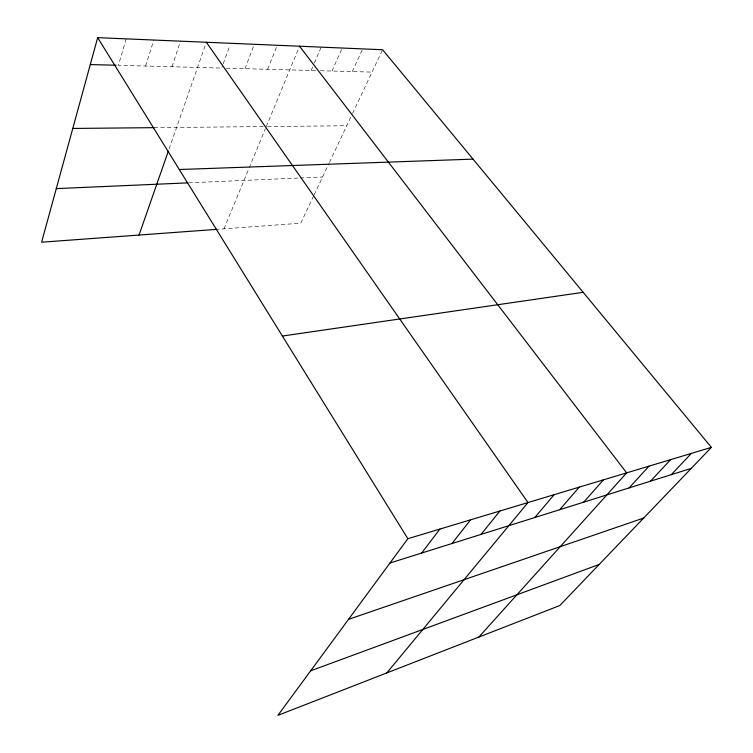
<?xml version="1.0" encoding="UTF-8"?>
<svg xmlns="http://www.w3.org/2000/svg" width="753" height="753" viewBox="0 0 753 753"><rect width="100%" height="100%" fill="white"/><g stroke="black" fill="none" stroke-linecap="round" stroke-linejoin="round"><path stroke-width="0.56" stroke-dasharray="3.77 2.82" d="M126.175 38.864L118.409 65.313L221.617 68.081L222.803 64.852M145.63 66.048L153.763 40.031M172.004 66.753L180.475 41.17M169.086 149L206.341 42.262M223.199 63.77L229.9 45.453M244.979 68.702L254.316 44.305M267.673 69.314L277.245 45.274M223.97 228.827L265.395 128.716M266.289 126.542L299.525 46.225M311.168 70.481L313.897 64.118M314.349 63.054L321.173 47.138M332.017 71.036L342.22 48.032M352.3 71.582L362.682 48.907M313.681 195.836L300.767 223.199L218.295 229.251M314.161 194.811L328.948 163.457M329.447 162.413L352.056 114.475M352.536 113.449L382.59 49.745M188.777 182.828L299.11 178.009M300.249 177.953L322.576 176.983M154.083 127.652L264.03 126.57M267.456 126.532L346.738 125.751M226.295 68.203L315.799 70.603M320.43 70.726L372.038 72.109"/><path stroke-width="1.13" d="M711.397 447.376L407.853 538.706L277.904 715.35L559.827 605.525L711.397 447.376L382.59 49.745L97.664 37.65L41.603 242.202L217.165 229.326M139.041 235.058L168.352 151.099M421.652 553.05L439.921 529.058M451.969 543.534L470.578 519.834M481.007 534.414L499.907 511.005M386.826 672.918L527.994 502.552L206.341 42.262M534.781 517.527L554.152 494.683M559.714 509.696L579.264 487.125M583.716 502.166L603.417 479.859M478.842 637.076L626.656 472.875L299.525 46.225M629.084 487.916L649.02 466.145M650.545 481.176L670.575 459.659M671.262 474.672L691.358 453.41M310.669 670.81L599.19 564.449M348.517 619.361L643.683 518.036M389.979 562.999L691.254 468.394M282.394 336.045L583.17 292.315M56.287 188.617L187.619 182.875M179.308 169.519L473.044 159.128M72.777 128.452L154.083 127.652M90.294 64.56L116.066 65.247M97.664 37.65L407.853 538.706"/></g></svg>
